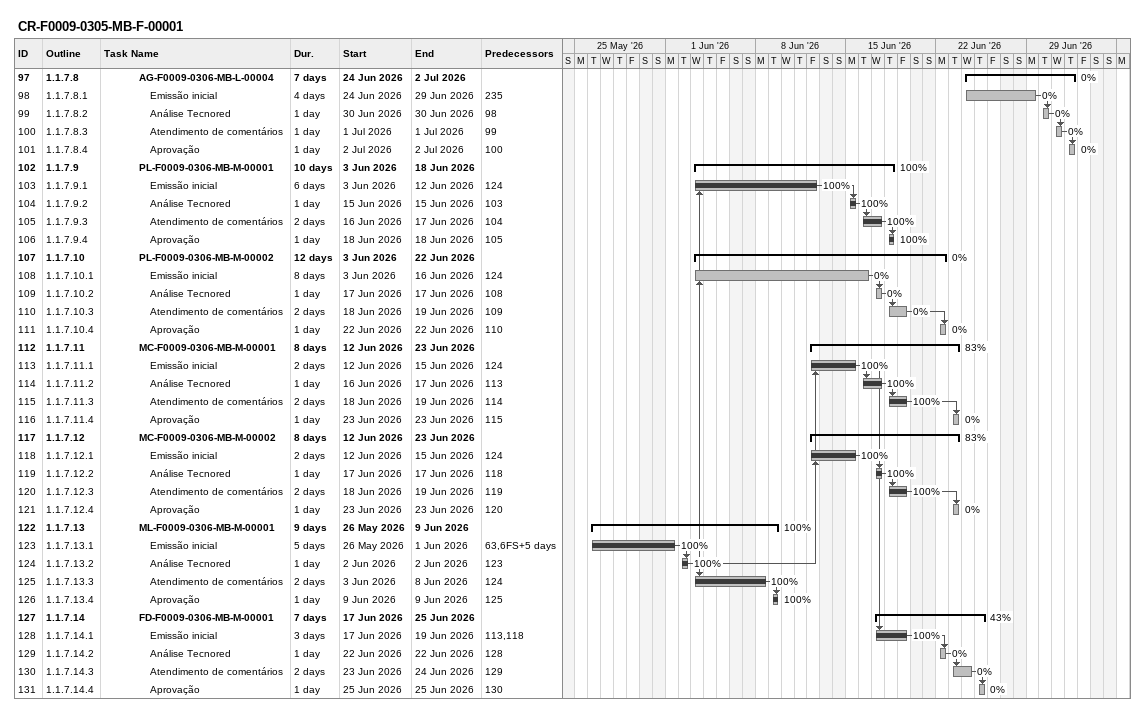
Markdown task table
CR-F0009-0305-MB-F-00001

| ID | WBS | Task | Duration | Start | Finish | Predecessors | % complete |
|---|---|---|---|---|---|---|---|
| 97 | 1.1.7.8 | **AG-F0009-0306-MB-L-00004** | 7d | 2026-06-24 | 2026-07-02 |  | 0 |
| 98 | 1.1.7.8.1 | Emissão inicial | 4d | 2026-06-24 | 2026-06-29 | 235 | 0 |
| 99 | 1.1.7.8.2 | Análise Tecnored | 1d | 2026-06-30 | 2026-06-30 | 98 | 0 |
| 100 | 1.1.7.8.3 | Atendimento de comentários | 1d | 2026-07-01 | 2026-07-01 | 99 | 0 |
| 101 | 1.1.7.8.4 | Aprovação | 1d | 2026-07-02 | 2026-07-02 | 100 | 0 |
| 102 | 1.1.7.9 | **PL-F0009-0306-MB-M-00001** | 10d | 2026-06-03 | 2026-06-18 |  | 100 |
| 103 | 1.1.7.9.1 | Emissão inicial | 6d | 2026-06-03 | 2026-06-12 | 124 | 100 |
| 104 | 1.1.7.9.2 | Análise Tecnored | 1d | 2026-06-15 | 2026-06-15 | 103 | 100 |
| 105 | 1.1.7.9.3 | Atendimento de comentários | 2d | 2026-06-16 | 2026-06-17 | 104 | 100 |
| 106 | 1.1.7.9.4 | Aprovação | 1d | 2026-06-18 | 2026-06-18 | 105 | 100 |
| 107 | 1.1.7.10 | **PL-F0009-0306-MB-M-00002** | 12d | 2026-06-03 | 2026-06-22 |  | 0 |
| 108 | 1.1.7.10.1 | Emissão inicial | 8d | 2026-06-03 | 2026-06-16 | 124 | 0 |
| 109 | 1.1.7.10.2 | Análise Tecnored | 1d | 2026-06-17 | 2026-06-17 | 108 | 0 |
| 110 | 1.1.7.10.3 | Atendimento de comentários | 2d | 2026-06-18 | 2026-06-19 | 109 | 0 |
| 111 | 1.1.7.10.4 | Aprovação | 1d | 2026-06-22 | 2026-06-22 | 110 | 0 |
| 112 | 1.1.7.11 | **MC-F0009-0306-MB-M-00001** | 8d | 2026-06-12 | 2026-06-23 |  | 83 |
| 113 | 1.1.7.11.1 | Emissão inicial | 2d | 2026-06-12 | 2026-06-15 | 124 | 100 |
| 114 | 1.1.7.11.2 | Análise Tecnored | 1d | 2026-06-16 | 2026-06-17 | 113 | 100 |
| 115 | 1.1.7.11.3 | Atendimento de comentários | 2d | 2026-06-18 | 2026-06-19 | 114 | 100 |
| 116 | 1.1.7.11.4 | Aprovação | 1d | 2026-06-23 | 2026-06-23 | 115 | 0 |
| 117 | 1.1.7.12 | **MC-F0009-0306-MB-M-00002** | 8d | 2026-06-12 | 2026-06-23 |  | 83 |
| 118 | 1.1.7.12.1 | Emissão inicial | 2d | 2026-06-12 | 2026-06-15 | 124 | 100 |
| 119 | 1.1.7.12.2 | Análise Tecnored | 1d | 2026-06-17 | 2026-06-17 | 118 | 100 |
| 120 | 1.1.7.12.3 | Atendimento de comentários | 2d | 2026-06-18 | 2026-06-19 | 119 | 100 |
| 121 | 1.1.7.12.4 | Aprovação | 1d | 2026-06-23 | 2026-06-23 | 120 | 0 |
| 122 | 1.1.7.13 | **ML-F0009-0306-MB-M-00001** | 9d | 2026-05-26 | 2026-06-09 |  | 100 |
| 123 | 1.1.7.13.1 | Emissão inicial | 5d | 2026-05-26 | 2026-06-01 | 63, 6FS+5d | 100 |
| 124 | 1.1.7.13.2 | Análise Tecnored | 1d | 2026-06-02 | 2026-06-02 | 123 | 100 |
| 125 | 1.1.7.13.3 | Atendimento de comentários | 2d | 2026-06-03 | 2026-06-08 | 124 | 100 |
| 126 | 1.1.7.13.4 | Aprovação | 1d | 2026-06-09 | 2026-06-09 | 125 | 100 |
| 127 | 1.1.7.14 | **FD-F0009-0306-MB-M-00001** | 7d | 2026-06-17 | 2026-06-25 |  | 43 |
| 128 | 1.1.7.14.1 | Emissão inicial | 3d | 2026-06-17 | 2026-06-19 | 113, 118 | 100 |
| 129 | 1.1.7.14.2 | Análise Tecnored | 1d | 2026-06-22 | 2026-06-22 | 128 | 0 |
| 130 | 1.1.7.14.3 | Atendimento de comentários | 2d | 2026-06-23 | 2026-06-24 | 129 | 0 |
| 131 | 1.1.7.14.4 | Aprovação | 1d | 2026-06-25 | 2026-06-25 | 130 | 0 |
